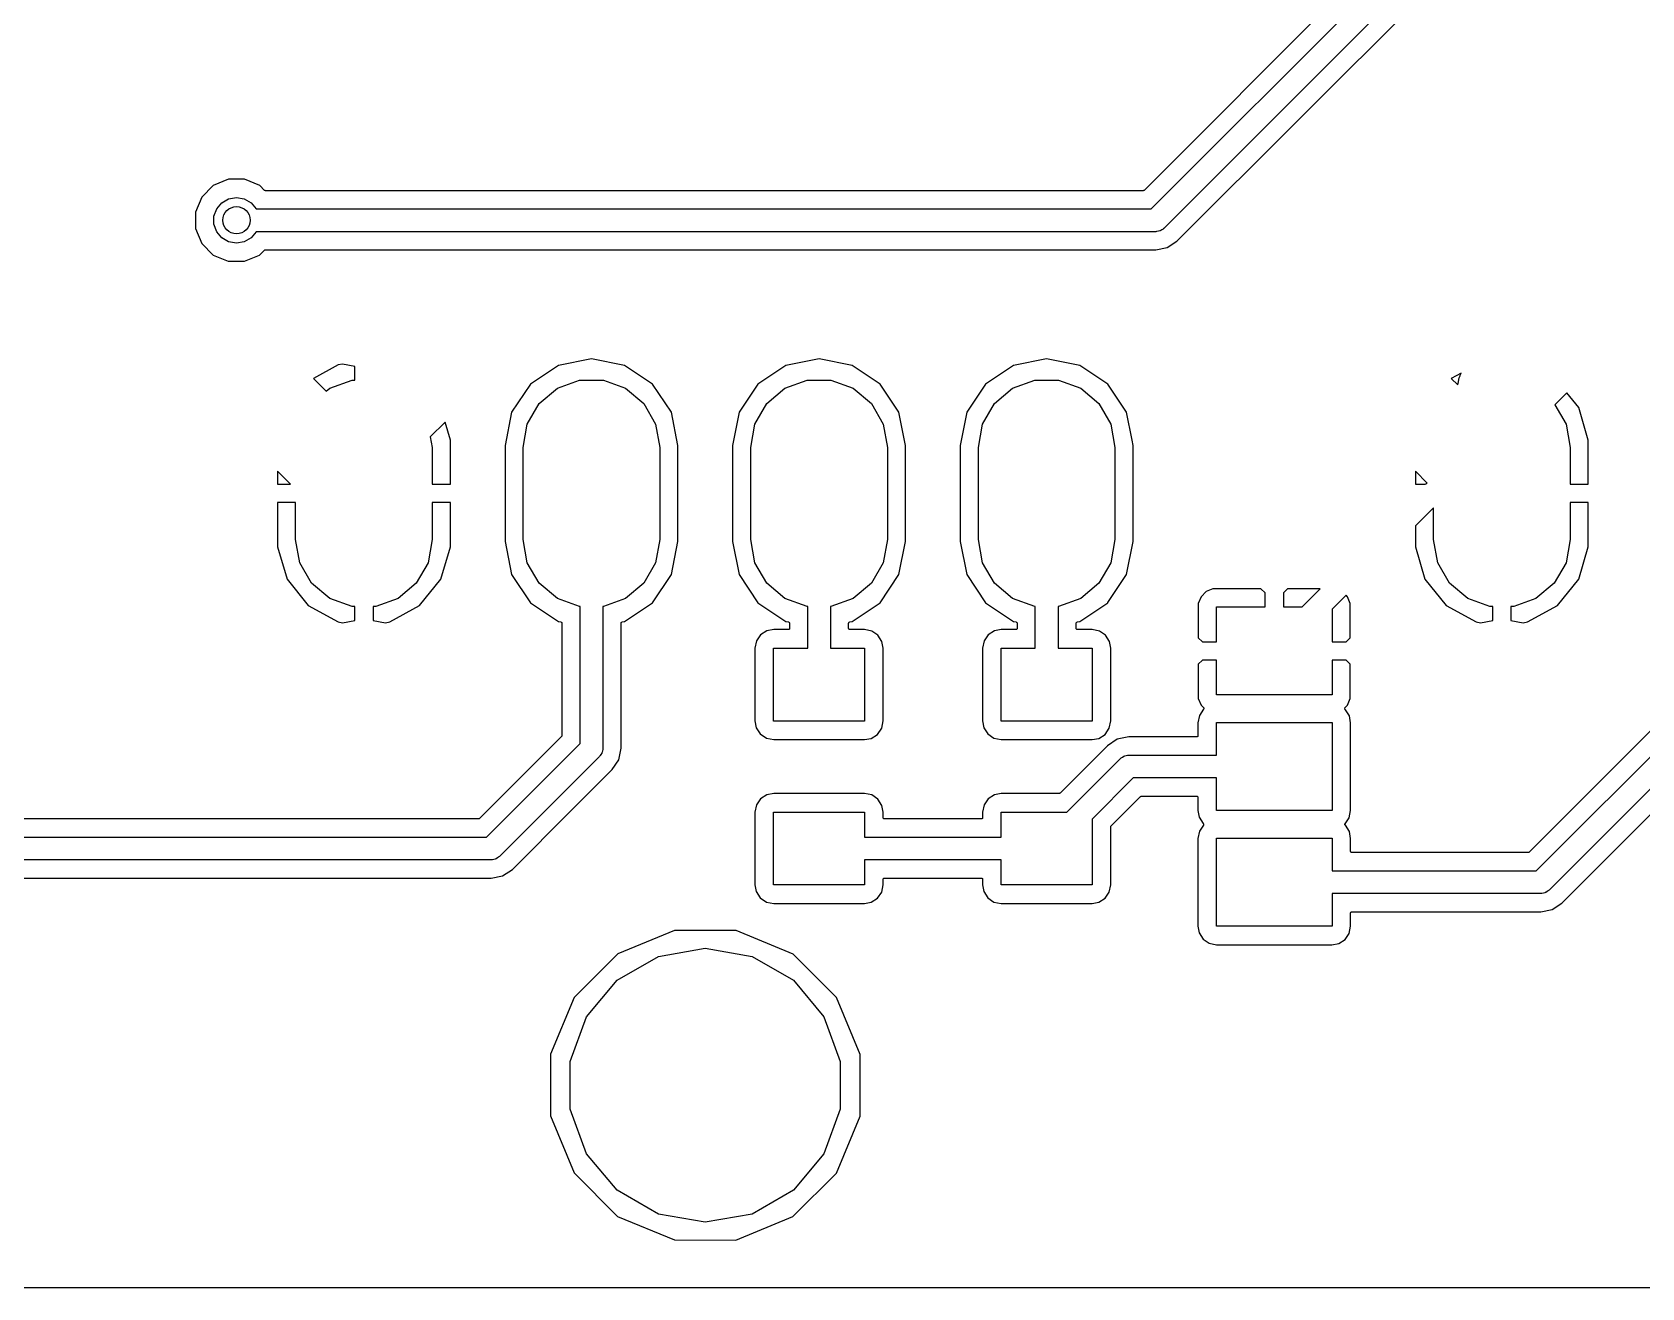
# Model space of a CAD drawing. Extents: x 0.3 to 75.7, y -92.7 to -2.
# Drawn here: x 17.96 to 35.64, y -92.72 to -78.93 of the extents above; entities that cross this region are included whole.
import ezdxf

# ---------------------------------------------------------------- set-up
doc = ezdxf.new("R2010")
doc.units = 0
doc.header["$MEASUREMENT"] = 0
doc.layers.add('BLACK', color=7, linetype='CONTINUOUS')

msp = doc.modelspace()

# ---------------------------------------------------------------- linework, layer by layer
at = {"layer": 'Black'}
for p, q in [((34.9712, -75.8692), (30.1692, -80.6712)), ((30.2482, -80.875), (35.175, -75.9482)), ((35.3884, -76.0884), (30.3884, -81.0884)), ((30.5307, -81.2289), (35.5289, -76.2307)), ((19.9454, -80.6183), (19.8187, -80.7448)), ((20.1109, -80.5499), (19.9454, -80.6183)), ((20.2899, -80.5501), (20.1109, -80.5499)), ((20.4552, -80.6187), (20.2899, -80.5501)), ((20.5076, -80.6712), (20.4552, -80.6187)), ((19.8187, -80.7448), (19.7501, -80.9101)), ((20.0387, -80.8078), (20.1142, -80.7642)), ((20.1142, -80.7642), (20.2, -80.749)), ((20.2, -80.749), (20.2858, -80.7642)), ((20.2858, -80.7642), (20.3613, -80.8078)), ((20.5081, -80.6715), (20.5076, -80.6712)), ((20.5084, -80.672), (20.5081, -80.6715)), ((20.5099, -80.6728), (20.5084, -80.672)), ((20.5113, -80.6738), (20.5099, -80.6728)), ((20.5119, -80.6739), (20.5113, -80.6738)), ((20.5124, -80.6742), (20.5119, -80.6739)), ((20.514, -80.6745), (20.5124, -80.6742)), ((20.5157, -80.6749), (20.514, -80.6745)), ((20.5162, -80.6749), (20.5157, -80.6749)), ((20.5168, -80.675), (20.5162, -80.6749)), ((30.16, -80.675), (20.5168, -80.675)), ((30.1606, -80.6749), (30.16, -80.675)), ((30.1611, -80.675), (30.1606, -80.6749)), ((30.1628, -80.6745), (30.1611, -80.675)), ((30.1644, -80.6742), (30.1628, -80.6745)), ((30.1649, -80.6739), (30.1644, -80.6742)), ((30.1655, -80.6738), (30.1649, -80.6739)), ((30.1669, -80.6728), (30.1655, -80.6738)), ((30.1684, -80.672), (30.1669, -80.6728)), ((30.1687, -80.6715), (30.1684, -80.672)), ((30.1692, -80.6712), (30.1687, -80.6715)), ((19.7501, -80.9101), (19.7499, -81.0891)), ((19.9529, -80.9564), (19.9827, -80.8745)), ((19.9529, -81.0436), (19.9529, -80.9564)), ((19.9827, -80.8745), (20.0387, -80.8078)), ((20.3613, -80.8078), (20.4173, -80.8745)), ((20.4173, -80.8745), (20.4175, -80.875)), ((20.4175, -80.875), (30.2482, -80.875)), ((19.7499, -81.0891), (19.8183, -81.2546)), ((19.9827, -81.1255), (19.9529, -81.0436)), ((20.0387, -81.1922), (19.9827, -81.1255)), ((20.4173, -81.1255), (20.3613, -81.1922)), ((20.4175, -81.125), (20.4173, -81.1255)), ((30.3, -81.125), (20.4175, -81.125)), ((30.3054, -81.124), (30.3, -81.125)), ((30.3109, -81.1245), (30.3054, -81.124)), ((30.3267, -81.1203), (30.3109, -81.1245)), ((30.3428, -81.1175), (30.3267, -81.1203)), ((30.3475, -81.1147), (30.3428, -81.1175)), ((30.3528, -81.1133), (30.3475, -81.1147)), ((30.3662, -81.1039), (30.3528, -81.1133)), ((30.3803, -81.0958), (30.3662, -81.1039)), ((30.3839, -81.0915), (30.3803, -81.0958)), ((30.3884, -81.0884), (30.3839, -81.0915)), ((19.8183, -81.2546), (19.9448, -81.3813)), ((20.1142, -81.2358), (20.0387, -81.1922)), ((20.2, -81.251), (20.1142, -81.2358)), ((20.2858, -81.2358), (20.2, -81.251)), ((20.3613, -81.1922), (20.2858, -81.2358)), ((20.4546, -81.3817), (20.5076, -81.3288)), ((20.5076, -81.3288), (20.508, -81.3285)), ((20.508, -81.3285), (20.5084, -81.328)), ((20.5084, -81.328), (20.5099, -81.3272)), ((20.5099, -81.3272), (20.5113, -81.3262)), ((20.5113, -81.3262), (20.5118, -81.3261)), ((20.5118, -81.3261), (20.5123, -81.3258)), ((20.5123, -81.3258), (20.514, -81.3255)), ((20.514, -81.3255), (20.5156, -81.325)), ((20.5156, -81.325), (20.5162, -81.3251)), ((20.5162, -81.3251), (20.5168, -81.325)), ((20.5168, -81.325), (30.2987, -81.325)), ((30.2987, -81.325), (30.4243, -81.3)), ((30.4243, -81.3), (30.5307, -81.2289)), ((19.9448, -81.3813), (20.1101, -81.4499)), ((20.1101, -81.4499), (20.2891, -81.4501)), ((20.2891, -81.4501), (20.4546, -81.3817)), ((24.1, -82.5216), (23.7365, -82.5939)), ((24.4635, -82.5939), (24.1, -82.5216)), ((26.6, -82.5216), (26.2365, -82.5939)), ((26.9635, -82.5939), (26.6, -82.5216)), ((29.1, -82.5216), (28.7365, -82.5939)), ((29.4635, -82.5939), (29.1, -82.5216)), ((21.3164, -82.5894), (21.0446, -82.7375)), ((21.0446, -82.7375), (21.1857, -82.8786)), ((21.3641, -82.5796), (21.3164, -82.5894)), ((21.5, -82.6052), (21.3641, -82.5796)), ((21.5, -82.7566), (21.5, -82.6052)), ((23.7365, -82.5939), (23.4284, -82.7998)), ((24.7716, -82.7998), (24.4635, -82.5939)), ((26.2365, -82.5939), (25.9284, -82.7998)), ((27.2716, -82.7998), (26.9635, -82.5939)), ((28.7365, -82.5939), (28.4284, -82.7998)), ((29.7716, -82.7998), (29.4635, -82.5939)), ((33.6547, -82.6774), (33.5446, -82.7375)), ((33.5446, -82.7375), (33.6149, -82.8078)), ((33.6188, -82.7933), (33.6302, -82.729)), ((33.6302, -82.729), (33.6412, -82.7099)), ((33.6412, -82.7099), (33.6468, -82.6887)), ((33.6468, -82.6887), (33.6547, -82.6774)), ((21.1857, -82.8786), (21.225, -82.8457)), ((21.225, -82.8457), (21.4698, -82.7566)), ((21.4698, -82.7566), (21.5, -82.7566)), ((23.4284, -82.7998), (23.2225, -83.1079)), ((23.5255, -83.0131), (23.725, -82.8457)), ((23.725, -82.8457), (23.9698, -82.7566)), ((23.9698, -82.7566), (24.2302, -82.7566)), ((24.2302, -82.7566), (24.475, -82.8457)), ((24.475, -82.8457), (24.6745, -83.0131)), ((24.9774, -83.1079), (24.7716, -82.7998)), ((25.9284, -82.7998), (25.7225, -83.1079)), ((26.0255, -83.0131), (26.225, -82.8457)), ((26.225, -82.8457), (26.4698, -82.7566)), ((26.4698, -82.7566), (26.7302, -82.7566)), ((26.7302, -82.7566), (26.975, -82.8457)), ((26.975, -82.8457), (27.1745, -83.0131)), ((27.4774, -83.1079), (27.2716, -82.7998)), ((28.4284, -82.7998), (28.2225, -83.1079)), ((28.5255, -83.0131), (28.725, -82.8457)), ((28.725, -82.8457), (28.9698, -82.7566)), ((28.9698, -82.7566), (29.2302, -82.7566)), ((29.2302, -82.7566), (29.475, -82.8457)), ((29.475, -82.8457), (29.6745, -83.0131)), ((29.9774, -83.1079), (29.7716, -82.7998)), ((33.6149, -82.8078), (33.6188, -82.7933)), ((34.813, -82.8941), (34.6816, -83.0255)), ((34.9447, -83.0573), (34.813, -82.8941)), ((23.3952, -83.2387), (23.5255, -83.0131)), ((24.6745, -83.0131), (24.8048, -83.2387)), ((25.8952, -83.2387), (26.0255, -83.0131)), ((27.1745, -83.0131), (27.3048, -83.2387)), ((28.3952, -83.2387), (28.5255, -83.0131)), ((29.6745, -83.0131), (29.8048, -83.2387)), ((34.6816, -83.0255), (34.8048, -83.2387)), ((35.05, -83.4149), (34.9447, -83.0573)), ((22.4914, -83.2158), (22.3293, -83.3778)), ((22.55, -83.4149), (22.4914, -83.2158)), ((23.2225, -83.1079), (23.15, -83.4726)), ((23.35, -83.4952), (23.3952, -83.2387)), ((24.8048, -83.2387), (24.85, -83.4952)), ((25.05, -83.4726), (24.9774, -83.1079)), ((25.7225, -83.1079), (25.65, -83.4726)), ((25.85, -83.4952), (25.8952, -83.2387)), ((27.3048, -83.2387), (27.35, -83.4952)), ((27.55, -83.4726), (27.4774, -83.1079)), ((28.2225, -83.1079), (28.15, -83.4726)), ((28.35, -83.4952), (28.3952, -83.2387)), ((29.8048, -83.2387), (29.85, -83.4952)), ((30.0386, -83.4155), (29.9774, -83.1079)), ((34.8048, -83.2387), (34.85, -83.4952)), ((22.3293, -83.3778), (22.35, -83.4952)), ((22.55, -83.9), (22.55, -83.4149)), ((30.05, -83.4726), (30.0386, -83.4155)), ((35.05, -83.9), (35.05, -83.4149)), ((22.35, -83.4952), (22.35, -83.9)), ((23.15, -83.4726), (23.15, -84.5274)), ((23.35, -84.5048), (23.35, -83.4952)), ((24.85, -83.4952), (24.85, -84.5048)), ((25.05, -84.5274), (25.05, -83.4726)), ((25.65, -83.4726), (25.65, -84.5274)), ((25.85, -84.5048), (25.85, -83.4952)), ((27.35, -83.4952), (27.35, -84.5048)), ((27.55, -84.5274), (27.55, -83.4726)), ((28.15, -83.4726), (28.15, -84.5274)), ((28.35, -84.5048), (28.35, -83.4952)), ((29.85, -83.4952), (29.85, -84.5048)), ((30.05, -84.087), (30.05, -83.4726)), ((34.85, -83.4952), (34.85, -83.9)), ((20.7929, -83.9), (20.65, -83.7571)), ((20.65, -83.7571), (20.65, -83.9)), ((33.2791, -83.8862), (33.15, -83.7571)), ((33.15, -83.7571), (33.15, -83.9)), ((20.65, -83.9), (20.7929, -83.9)), ((22.35, -83.9), (22.55, -83.9)), ((33.15, -83.9), (33.257, -83.9)), ((33.257, -83.9), (33.2638, -83.8961)), ((33.2638, -83.8961), (33.2772, -83.8867)), ((33.2772, -83.8867), (33.2791, -83.8862)), ((34.85, -83.9), (35.05, -83.9)), ((20.65, -84.1), (20.65, -84.5851)), ((20.85, -84.1), (20.65, -84.1)), ((20.85, -84.5048), (20.85, -84.1)), ((22.35, -84.1), (22.35, -84.5048)), ((22.55, -84.1), (22.35, -84.1)), ((22.55, -84.5851), (22.55, -84.1)), ((30.05, -84.5274), (30.05, -84.087)), ((33.35, -84.1568), (33.15, -84.3568)), ((33.35, -84.5048), (33.35, -84.1568)), ((34.85, -84.1), (34.85, -84.5048)), ((35.05, -84.1), (34.85, -84.1)), ((35.05, -84.5851), (35.05, -84.1)), ((20.8952, -84.7613), (20.85, -84.5048)), ((22.35, -84.5048), (22.3048, -84.7613)), ((23.3952, -84.7613), (23.35, -84.5048)), ((24.85, -84.5048), (24.8048, -84.7613)), ((25.8952, -84.7613), (25.85, -84.5048)), ((27.35, -84.5048), (27.3048, -84.7613)), ((28.3952, -84.7613), (28.35, -84.5048)), ((29.85, -84.5048), (29.8048, -84.7613)), ((33.15, -84.3568), (33.15, -84.5851)), ((33.3952, -84.7613), (33.35, -84.5048)), ((34.85, -84.5048), (34.8048, -84.7613)), ((20.65, -84.5851), (20.7553, -84.9427)), ((22.4447, -84.9427), (22.55, -84.5851)), ((23.15, -84.5274), (23.2225, -84.8921)), ((24.9774, -84.8921), (25.05, -84.5274)), ((25.65, -84.5274), (25.7225, -84.8921)), ((27.4774, -84.8921), (27.55, -84.5274)), ((28.15, -84.5274), (28.2225, -84.8921)), ((29.9774, -84.8921), (30.05, -84.5274)), ((33.15, -84.5851), (33.2553, -84.9427)), ((34.9447, -84.9427), (35.05, -84.5851)), ((21.0255, -84.9869), (20.8952, -84.7613)), ((22.3048, -84.7613), (22.1745, -84.9869)), ((23.5255, -84.9869), (23.3952, -84.7613)), ((24.8048, -84.7613), (24.6745, -84.9869)), ((26.0255, -84.9869), (25.8952, -84.7613)), ((27.3048, -84.7613), (27.1745, -84.9869)), ((28.5255, -84.9869), (28.3952, -84.7613)), ((29.8048, -84.7613), (29.6745, -84.9869)), ((33.5255, -84.9869), (33.3952, -84.7613)), ((34.8048, -84.7613), (34.6745, -84.9869)), ((20.7553, -84.9427), (20.9891, -85.2323)), ((21.225, -85.1543), (21.0255, -84.9869)), ((22.1745, -84.9869), (21.975, -85.1543)), ((22.2109, -85.2323), (22.4447, -84.9427)), ((23.2225, -84.8921), (23.4284, -85.2002)), ((23.725, -85.1543), (23.5255, -84.9869)), ((24.6745, -84.9869), (24.475, -85.1543)), ((24.7716, -85.2002), (24.9774, -84.8921)), ((25.7225, -84.8921), (25.9284, -85.2002)), ((26.225, -85.1543), (26.0255, -84.9869)), ((27.1745, -84.9869), (26.975, -85.1543)), ((27.2716, -85.2002), (27.4774, -84.8921)), ((28.2225, -84.8921), (28.4284, -85.2002)), ((28.725, -85.1543), (28.5255, -84.9869)), ((29.6745, -84.9869), (29.475, -85.1543)), ((29.7732, -85.1978), (29.9774, -84.8921)), ((33.2553, -84.9427), (33.4891, -85.2323)), ((33.725, -85.1543), (33.5255, -84.9869)), ((34.6745, -84.9869), (34.475, -85.1543)), ((34.7109, -85.2323), (34.9447, -84.9427)), ((21.4698, -85.2434), (21.225, -85.1543)), ((21.975, -85.1543), (21.7302, -85.2434)), ((23.4284, -85.2002), (23.7365, -85.4061)), ((23.9698, -85.2434), (23.725, -85.1543)), ((24.475, -85.1543), (24.2302, -85.2434)), ((24.4635, -85.4061), (24.7716, -85.2002)), ((25.9284, -85.2002), (26.2365, -85.4061)), ((26.4698, -85.2434), (26.225, -85.1543)), ((26.975, -85.1543), (26.7302, -85.2434)), ((26.9635, -85.4061), (27.2716, -85.2002)), ((28.4284, -85.2002), (28.7365, -85.4061)), ((28.9698, -85.2434), (28.725, -85.1543)), ((29.475, -85.1543), (29.2302, -85.2434)), ((29.4635, -85.4061), (29.7716, -85.2002)), ((29.7716, -85.2002), (29.7732, -85.1978)), ((29.7732, -85.1978), (29.7732, -85.1978)), ((30.7954, -85.1341), (30.765, -85.2076)), ((30.765, -85.2076), (30.765, -85.5844)), ((30.8517, -85.0778), (30.7954, -85.1341)), ((30.9252, -85.0474), (30.8517, -85.0778)), ((31.4544, -85.0474), (30.9252, -85.0474)), ((31.5, -85.093), (31.4544, -85.0474)), ((31.5, -85.2474), (31.5, -85.093)), ((31.7456, -85.0474), (31.7, -85.093)), ((31.7, -85.093), (31.7, -85.2474)), ((32.1058, -85.0474), (31.7456, -85.0474)), ((31.9058, -85.2474), (32.1058, -85.0474)), ((32.3886, -85.1182), (32.235, -85.2718)), ((32.4046, -85.1341), (32.3886, -85.1182)), ((32.435, -85.2076), (32.4046, -85.1341)), ((32.435, -85.5844), (32.435, -85.2076)), ((33.9698, -85.2434), (33.725, -85.1543)), ((34.475, -85.1543), (34.2302, -85.2434)), ((20.9891, -85.2323), (21.3164, -85.4106)), ((21.3641, -85.4204), (21.5, -85.3948)), ((21.5, -85.2434), (21.4698, -85.2434)), ((21.5, -85.3948), (21.5, -85.2434)), ((21.7302, -85.2434), (21.7, -85.2434)), ((21.7, -85.2434), (21.7, -85.3948)), ((21.7, -85.3948), (21.8359, -85.4204)), ((21.8836, -85.4106), (22.2109, -85.2323)), ((23.975, -85.2434), (23.9698, -85.2434)), ((23.975, -86.7482), (23.975, -85.2434)), ((24.2302, -85.2434), (24.225, -85.2434)), ((24.225, -85.2434), (24.225, -86.8)), ((26.475, -85.2434), (26.4698, -85.2434)), ((26.475, -85.7), (26.475, -85.2434)), ((26.7302, -85.2434), (26.725, -85.2434)), ((26.725, -85.2434), (26.725, -85.7)), ((28.975, -85.2434), (28.9698, -85.2434)), ((28.975, -85.7), (28.975, -85.2434)), ((29.2302, -85.2434), (29.225, -85.2434)), ((29.225, -85.2434), (29.225, -85.7)), ((30.965, -85.63), (30.965, -85.2474)), ((30.965, -85.2474), (31.5, -85.2474)), ((31.7, -85.2474), (31.9058, -85.2474)), ((32.235, -85.2718), (32.235, -85.63)), ((33.4891, -85.2323), (33.8164, -85.4106)), ((33.8641, -85.4204), (34, -85.3948)), ((34, -85.2434), (33.9698, -85.2434)), ((34, -85.3948), (34, -85.2434)), ((34.2302, -85.2434), (34.2, -85.2434)), ((34.2, -85.2434), (34.2, -85.3948)), ((34.2, -85.3948), (34.3359, -85.4204)), ((34.3836, -85.4106), (34.7109, -85.2323)), ((21.3164, -85.4106), (21.3641, -85.4204)), ((21.8359, -85.4204), (21.8836, -85.4106)), ((23.7365, -85.4061), (23.7645, -85.4117)), ((23.7645, -85.4117), (23.7665, -85.4124)), ((23.7665, -85.4124), (23.7685, -85.4132)), ((23.7685, -85.4132), (23.7686, -85.4133)), ((23.7686, -85.4133), (23.7687, -85.4133)), ((23.7687, -85.4133), (23.7703, -85.4147)), ((23.7703, -85.4147), (23.772, -85.4161)), ((23.772, -85.4161), (23.772, -85.4162)), ((23.772, -85.4162), (23.7721, -85.4163)), ((23.7721, -85.4163), (23.7732, -85.4181)), ((23.7732, -85.4181), (23.7742, -85.42)), ((23.7742, -85.42), (23.7742, -85.4201)), ((23.7742, -85.4201), (23.7743, -85.4203)), ((23.7743, -85.4203), (23.7746, -85.4223)), ((23.7746, -85.4223), (23.775, -85.4244)), ((23.775, -85.4244), (23.775, -86.66)), ((24.425, -85.4244), (24.4254, -85.4223)), ((24.425, -86.7987), (24.425, -85.4244)), ((24.4254, -85.4223), (24.4257, -85.4203)), ((24.4257, -85.4203), (24.4258, -85.4201)), ((24.4258, -85.42), (24.4268, -85.4181)), ((24.4258, -85.4201), (24.4258, -85.42)), ((24.4268, -85.4181), (24.4279, -85.4163)), ((24.4279, -85.4163), (24.428, -85.4162)), ((24.428, -85.4161), (24.4297, -85.4147)), ((24.428, -85.4162), (24.428, -85.4161)), ((24.4297, -85.4147), (24.4313, -85.4133)), ((24.4313, -85.4133), (24.4314, -85.4133)), ((24.4314, -85.4133), (24.4315, -85.4132)), ((24.4315, -85.4132), (24.4335, -85.4124)), ((24.4335, -85.4124), (24.4355, -85.4117)), ((24.4355, -85.4117), (24.4635, -85.4061)), ((25.9578, -85.5538), (25.9122, -85.6207)), ((26.026, -85.51), (25.9578, -85.5538)), ((26.1012, -85.4958), (26.026, -85.51)), ((26.262, -85.4958), (26.1012, -85.4958)), ((26.2365, -85.4061), (26.2645, -85.4117)), ((26.2631, -85.4956), (26.262, -85.4958)), ((26.2643, -85.4956), (26.2631, -85.4956)), ((26.2653, -85.4952), (26.2643, -85.4956)), ((26.2645, -85.4117), (26.2665, -85.4124)), ((26.2664, -85.495), (26.2653, -85.4952)), ((26.2674, -85.4945), (26.2664, -85.495)), ((26.2665, -85.4124), (26.2685, -85.4132)), ((26.2685, -85.4941), (26.2674, -85.4945)), ((26.2685, -85.4132), (26.2686, -85.4133)), ((26.2694, -85.4934), (26.2685, -85.4941)), ((26.2686, -85.4133), (26.2687, -85.4133)), ((26.2687, -85.4133), (26.2703, -85.4147)), ((26.2704, -85.4928), (26.2694, -85.4934)), ((26.2703, -85.4147), (26.272, -85.4161)), ((26.2711, -85.4919), (26.2704, -85.4928)), ((26.272, -85.4912), (26.2711, -85.4919)), ((26.272, -85.4161), (26.272, -85.4162)), ((26.272, -85.4162), (26.2721, -85.4163)), ((26.2725, -85.4902), (26.272, -85.4912)), ((26.2721, -85.4163), (26.2732, -85.4181)), ((26.2733, -85.4893), (26.2725, -85.4902)), ((26.2732, -85.4181), (26.2742, -85.42)), ((26.2736, -85.4883), (26.2733, -85.4893)), ((26.2742, -85.4873), (26.2736, -85.4883)), ((26.2742, -85.42), (26.2742, -85.4201)), ((26.2742, -85.4201), (26.2743, -85.4203)), ((26.2744, -85.4862), (26.2742, -85.4873)), ((26.2743, -85.4203), (26.2746, -85.4223)), ((26.2748, -85.4851), (26.2744, -85.4862)), ((26.2746, -85.4223), (26.275, -85.4244)), ((26.275, -85.4828), (26.2748, -85.4839)), ((26.2748, -85.4839), (26.2748, -85.4851)), ((26.275, -85.4244), (26.275, -85.4828)), ((26.925, -85.4244), (26.9254, -85.4223)), ((26.925, -85.4828), (26.925, -85.4244)), ((26.9252, -85.4839), (26.925, -85.4828)), ((26.9252, -85.4851), (26.9252, -85.4839)), ((26.9256, -85.4862), (26.9252, -85.4851)), ((26.9254, -85.4223), (26.9257, -85.4203)), ((26.9258, -85.4873), (26.9256, -85.4862)), ((26.9257, -85.4203), (26.9258, -85.4201)), ((26.9258, -85.42), (26.9268, -85.4181)), ((26.9258, -85.4201), (26.9258, -85.42)), ((26.9264, -85.4883), (26.9258, -85.4873)), ((26.9267, -85.4893), (26.9264, -85.4883)), ((26.9275, -85.4902), (26.9267, -85.4893)), ((26.9268, -85.4181), (26.9279, -85.4163)), ((26.928, -85.4912), (26.9275, -85.4902)), ((26.9279, -85.4163), (26.928, -85.4162)), ((26.928, -85.4161), (26.9297, -85.4147)), ((26.928, -85.4162), (26.928, -85.4161)), ((26.9289, -85.4919), (26.928, -85.4912)), ((26.9296, -85.4928), (26.9289, -85.4919)), ((26.9306, -85.4934), (26.9296, -85.4928)), ((26.9297, -85.4147), (26.9313, -85.4133)), ((26.9315, -85.4941), (26.9306, -85.4934)), ((26.9313, -85.4133), (26.9314, -85.4133)), ((26.9314, -85.4133), (26.9315, -85.4132)), ((26.9315, -85.4132), (26.9335, -85.4124)), ((26.9326, -85.4945), (26.9315, -85.4941)), ((26.9336, -85.495), (26.9326, -85.4945)), ((26.9335, -85.4124), (26.9355, -85.4117)), ((26.9347, -85.4952), (26.9336, -85.495)), ((26.9357, -85.4956), (26.9347, -85.4952)), ((26.9355, -85.4117), (26.9635, -85.4061)), ((26.9369, -85.4956), (26.9357, -85.4956)), ((26.938, -85.4958), (26.9369, -85.4956)), ((27.0987, -85.4958), (26.938, -85.4958)), ((27.1793, -85.5122), (27.0987, -85.4958)), ((27.2462, -85.5578), (27.1793, -85.5122)), ((27.29, -85.626), (27.2462, -85.5578)), ((28.4578, -85.5538), (28.4122, -85.6207)), ((28.526, -85.51), (28.4578, -85.5538)), ((28.6012, -85.4958), (28.526, -85.51)), ((28.762, -85.4958), (28.6012, -85.4958)), ((28.7365, -85.4061), (28.7645, -85.4117)), ((28.7631, -85.4956), (28.762, -85.4958)), ((28.7643, -85.4956), (28.7631, -85.4956)), ((28.7653, -85.4952), (28.7643, -85.4956)), ((28.7645, -85.4117), (28.7665, -85.4124)), ((28.7664, -85.495), (28.7653, -85.4952)), ((28.7674, -85.4945), (28.7664, -85.495)), ((28.7665, -85.4124), (28.7685, -85.4132)), ((28.7685, -85.4941), (28.7674, -85.4945)), ((28.7685, -85.4132), (28.7686, -85.4133)), ((28.7694, -85.4934), (28.7685, -85.4941)), ((28.7686, -85.4133), (28.7687, -85.4133)), ((28.7687, -85.4133), (28.7703, -85.4147)), ((28.7704, -85.4928), (28.7694, -85.4934)), ((28.7703, -85.4147), (28.772, -85.4161)), ((28.7711, -85.4919), (28.7704, -85.4928)), ((28.772, -85.4912), (28.7711, -85.4919)), ((28.772, -85.4161), (28.772, -85.4162)), ((28.772, -85.4162), (28.7721, -85.4163)), ((28.7725, -85.4902), (28.772, -85.4912)), ((28.7721, -85.4163), (28.7732, -85.4181)), ((28.7733, -85.4893), (28.7725, -85.4902)), ((28.7732, -85.4181), (28.7742, -85.42)), ((28.7736, -85.4883), (28.7733, -85.4893)), ((28.7742, -85.4873), (28.7736, -85.4883)), ((28.7742, -85.42), (28.7742, -85.4201)), ((28.7742, -85.4201), (28.7743, -85.4203)), ((28.7744, -85.4862), (28.7742, -85.4873)), ((28.7743, -85.4203), (28.7746, -85.4223)), ((28.7748, -85.4851), (28.7744, -85.4862)), ((28.7746, -85.4223), (28.775, -85.4244)), ((28.775, -85.4828), (28.7748, -85.4839)), ((28.7748, -85.4839), (28.7748, -85.4851)), ((28.775, -85.4244), (28.775, -85.4828)), ((29.425, -85.4244), (29.4254, -85.4223)), ((29.425, -85.4828), (29.425, -85.4244)), ((29.4252, -85.4839), (29.425, -85.4828)), ((29.4252, -85.4851), (29.4252, -85.4839)), ((29.4256, -85.4862), (29.4252, -85.4851)), ((29.4254, -85.4223), (29.4257, -85.4203)), ((29.4258, -85.4873), (29.4256, -85.4862)), ((29.4257, -85.4203), (29.4258, -85.4201)), ((29.4258, -85.42), (29.4268, -85.4181)), ((29.4258, -85.4201), (29.4258, -85.42)), ((29.4264, -85.4883), (29.4258, -85.4873)), ((29.4267, -85.4893), (29.4264, -85.4883)), ((29.4275, -85.4902), (29.4267, -85.4893)), ((29.4268, -85.4181), (29.4279, -85.4163)), ((29.428, -85.4912), (29.4275, -85.4902)), ((29.4279, -85.4163), (29.428, -85.4162)), ((29.428, -85.4161), (29.4297, -85.4147)), ((29.428, -85.4162), (29.428, -85.4161)), ((29.4289, -85.4919), (29.428, -85.4912)), ((29.4296, -85.4928), (29.4289, -85.4919)), ((29.4306, -85.4934), (29.4296, -85.4928)), ((29.4297, -85.4147), (29.4313, -85.4133)), ((29.4315, -85.4941), (29.4306, -85.4934)), ((29.4313, -85.4133), (29.4314, -85.4133)), ((29.4314, -85.4133), (29.4315, -85.4132)), ((29.4315, -85.4132), (29.4335, -85.4124)), ((29.4326, -85.4945), (29.4315, -85.4941)), ((29.4336, -85.495), (29.4326, -85.4945)), ((29.4335, -85.4124), (29.4355, -85.4117)), ((29.4347, -85.4952), (29.4336, -85.495)), ((29.4357, -85.4956), (29.4347, -85.4952)), ((29.4355, -85.4117), (29.4635, -85.4061)), ((29.4369, -85.4956), (29.4357, -85.4956)), ((29.438, -85.4958), (29.4369, -85.4956)), ((29.5987, -85.4958), (29.438, -85.4958)), ((29.6793, -85.5122), (29.5987, -85.4958)), ((29.7462, -85.5578), (29.6793, -85.5122)), ((29.79, -85.626), (29.7462, -85.5578)), ((33.8164, -85.4106), (33.8641, -85.4204)), ((34.3359, -85.4204), (34.3836, -85.4106)), ((25.9122, -85.6207), (25.8958, -85.7013)), ((25.8958, -85.7013), (25.8958, -86.4988)), ((26.1, -86.5), (26.1, -85.7)), ((26.1, -85.7), (26.475, -85.7)), ((26.725, -85.7), (27.1, -85.7)), ((27.1, -85.7), (27.1, -86.5)), ((27.3042, -85.7012), (27.29, -85.626)), ((27.3042, -86.4987), (27.3042, -85.7012)), ((28.4122, -85.6207), (28.3958, -85.7013)), ((28.3958, -85.7013), (28.3958, -86.4988)), ((28.6, -86.5), (28.6, -85.7)), ((28.6, -85.7), (28.975, -85.7)), ((29.225, -85.7), (29.6, -85.7)), ((29.6, -85.7), (29.6, -86.5)), ((29.8042, -85.7012), (29.79, -85.626)), ((29.8042, -86.4987), (29.8042, -85.7012)), ((30.765, -85.5844), (30.8106, -85.63)), ((30.8106, -85.63), (30.965, -85.63)), ((32.235, -85.63), (32.3894, -85.63)), ((32.3894, -85.63), (32.435, -85.5844)), ((30.8106, -85.83), (30.765, -85.8756)), ((30.765, -85.8756), (30.765, -86.2524)), ((30.965, -85.83), (30.8106, -85.83)), ((30.965, -86.2126), (30.965, -85.83)), ((32.3894, -85.83), (32.235, -85.83)), ((32.235, -85.83), (32.235, -86.2126)), ((32.435, -85.8756), (32.3894, -85.83)), ((32.435, -86.2524), (32.435, -85.8756)), ((36.2712, -86.0692), (34.3992, -87.9412)), ((30.765, -86.2524), (30.7954, -86.3259)), ((32.235, -86.2126), (30.965, -86.2126)), ((32.4046, -86.3259), (32.435, -86.2524)), ((34.4782, -88.145), (36.475, -86.1482)), ((30.7772, -86.4381), (30.7608, -86.5187)), ((30.824, -86.3695), (30.7772, -86.4381)), ((30.7954, -86.3259), (30.8225, -86.3529)), ((30.8225, -86.3529), (30.8238, -86.3547)), ((30.8238, -86.3547), (30.825, -86.3565)), ((30.8249, -86.3675), (30.824, -86.3695)), ((30.8259, -86.3655), (30.8249, -86.3675)), ((30.825, -86.3565), (30.825, -86.3566)), ((30.825, -86.3566), (30.8251, -86.3566)), ((30.8251, -86.3566), (30.8257, -86.3588)), ((30.8257, -86.3588), (30.8262, -86.3608)), ((30.8261, -86.3632), (30.8259, -86.3653)), ((30.8259, -86.3653), (30.8259, -86.3654)), ((30.8259, -86.3654), (30.8259, -86.3655)), ((30.8263, -86.361), (30.8261, -86.3632)), ((30.8262, -86.3608), (30.8262, -86.3609)), ((30.8262, -86.3609), (30.8263, -86.361)), ((32.3731, -86.3617), (32.3736, -86.3595)), ((32.3731, -86.3618), (32.3731, -86.3617)), ((32.3731, -86.3617), (32.3731, -86.3617)), ((32.3733, -86.3639), (32.3731, -86.3618)), ((32.3735, -86.3662), (32.3733, -86.3639)), ((32.3735, -86.3663), (32.3735, -86.3662)), ((32.3735, -86.3662), (32.3735, -86.3662)), ((32.3745, -86.3683), (32.3735, -86.3663)), ((32.3736, -86.3595), (32.3742, -86.3574)), ((32.3742, -86.3573), (32.3755, -86.3556)), ((32.3742, -86.3574), (32.3742, -86.3573)), ((32.3742, -86.3574), (32.3742, -86.3574)), ((32.3754, -86.3703), (32.3745, -86.3683)), ((32.3755, -86.3704), (32.3754, -86.3703)), ((32.3754, -86.3703), (32.3754, -86.3703)), ((32.3755, -86.3556), (32.3767, -86.3537)), ((32.377, -86.3719), (32.3755, -86.3704)), ((32.3767, -86.3537), (32.3768, -86.3537)), ((32.3768, -86.3536), (32.4046, -86.3259)), ((32.3768, -86.3537), (32.3768, -86.3536)), ((32.3786, -86.3734), (32.377, -86.3719)), ((32.3786, -86.3735), (32.3786, -86.3734)), ((32.3787, -86.3735), (32.3786, -86.3735)), ((32.3812, -86.3752), (32.3787, -86.3735)), ((32.425, -86.4434), (32.3812, -86.3752)), ((32.4392, -86.5186), (32.425, -86.4434)), ((36.6884, -86.2884), (34.6184, -88.3584)), ((25.8958, -86.4988), (25.91, -86.574)), ((25.91, -86.574), (25.9538, -86.6422)), ((27.1, -86.5), (26.1, -86.5)), ((27.2422, -86.6462), (27.2878, -86.5793)), ((27.2878, -86.5793), (27.3042, -86.4987)), ((28.3958, -86.4988), (28.41, -86.574)), ((28.41, -86.574), (28.4538, -86.6422)), ((29.6, -86.5), (28.6, -86.5)), ((29.7422, -86.6462), (29.7878, -86.5793)), ((29.7878, -86.5793), (29.8042, -86.4987)), ((30.7608, -86.5187), (30.7608, -86.662)), ((30.965, -86.875), (30.965, -86.5174)), ((30.965, -86.5174), (32.235, -86.5174)), ((32.235, -86.5174), (32.235, -87.4826)), ((32.4392, -87.4813), (32.4392, -86.5186)), ((23.7712, -86.6692), (22.8692, -87.5712)), ((22.9482, -87.775), (23.975, -86.7482)), ((23.7715, -86.6687), (23.7712, -86.6692)), ((23.772, -86.6684), (23.7715, -86.6687)), ((23.7728, -86.6669), (23.772, -86.6684)), ((23.7738, -86.6655), (23.7728, -86.6669)), ((23.7739, -86.6649), (23.7738, -86.6655)), ((23.7742, -86.6644), (23.7739, -86.6649)), ((23.7745, -86.6628), (23.7742, -86.6644)), ((23.775, -86.6611), (23.7745, -86.6628)), ((23.775, -86.66), (23.7749, -86.6606)), ((23.7749, -86.6606), (23.775, -86.6611)), ((24.2245, -86.8109), (24.2203, -86.8267)), ((24.225, -86.8), (24.224, -86.8054)), ((24.224, -86.8054), (24.2245, -86.8109)), ((24.4, -86.9243), (24.425, -86.7987)), ((25.9538, -86.6422), (26.0207, -86.6878)), ((26.0207, -86.6878), (26.1013, -86.7042)), ((26.1013, -86.7042), (27.0988, -86.7042)), ((27.0988, -86.7042), (27.174, -86.69)), ((27.174, -86.69), (27.2422, -86.6462)), ((28.4538, -86.6422), (28.5207, -86.6878)), ((28.5207, -86.6878), (28.6013, -86.7042)), ((28.6013, -86.7042), (29.5988, -86.7042)), ((29.7693, -86.7711), (29.2484, -87.292)), ((29.5988, -86.7042), (29.674, -86.69)), ((29.674, -86.69), (29.7422, -86.6462)), ((29.8757, -86.7), (29.7693, -86.7711)), ((30.0013, -86.675), (29.8757, -86.7)), ((30.7478, -86.675), (30.0013, -86.675)), ((30.7489, -86.6748), (30.7478, -86.675)), ((30.7501, -86.6748), (30.7489, -86.6748)), ((30.7512, -86.6744), (30.7501, -86.6748)), ((30.7523, -86.6742), (30.7512, -86.6744)), ((30.7533, -86.6736), (30.7523, -86.6742)), ((30.7543, -86.6733), (30.7533, -86.6736)), ((30.7552, -86.6725), (30.7543, -86.6733)), ((30.7562, -86.672), (30.7552, -86.6725)), ((30.7569, -86.6711), (30.7562, -86.672)), ((30.7578, -86.6704), (30.7569, -86.6711)), ((30.7584, -86.6694), (30.7578, -86.6704)), ((30.7591, -86.6685), (30.7584, -86.6694)), ((30.7595, -86.6674), (30.7591, -86.6685)), ((30.76, -86.6664), (30.7595, -86.6674)), ((30.7602, -86.6653), (30.76, -86.6664)), ((30.7606, -86.6643), (30.7602, -86.6653)), ((30.7608, -86.662), (30.7606, -86.6631)), ((30.7606, -86.6631), (30.7606, -86.6643)), ((24.1884, -86.8884), (23.0884, -87.9884)), ((24.1915, -86.8839), (24.1884, -86.8884)), ((24.1958, -86.8803), (24.1915, -86.8839)), ((24.2039, -86.8662), (24.1958, -86.8803)), ((24.2133, -86.8528), (24.2039, -86.8662)), ((24.2147, -86.8475), (24.2133, -86.8528)), ((24.2175, -86.8428), (24.2147, -86.8475)), ((24.2203, -86.8267), (24.2175, -86.8428)), ((24.3289, -87.0307), (24.4, -86.9243)), ((29.3232, -87.5), (29.9116, -86.9116)), ((29.9116, -86.9116), (29.9161, -86.9085)), ((29.9161, -86.9085), (29.9197, -86.9042)), ((29.9197, -86.9042), (29.9338, -86.8961)), ((29.9338, -86.8961), (29.9472, -86.8867)), ((29.9472, -86.8867), (29.9525, -86.8853)), ((29.9525, -86.8853), (29.9572, -86.8825)), ((29.9572, -86.8825), (29.9733, -86.8797)), ((29.9733, -86.8797), (29.9891, -86.8755)), ((29.9891, -86.8755), (29.9946, -86.876)), ((29.9946, -86.876), (30, -86.875)), ((30, -86.875), (30.965, -86.875)), ((23.8688, -87.4908), (24.3289, -87.0307)), ((30.0518, -87.125), (29.6, -87.5768)), ((30.965, -87.125), (30.0518, -87.125)), ((30.965, -87.4826), (30.965, -87.125)), ((26.026, -87.31), (25.9578, -87.3538)), ((26.1012, -87.2958), (26.026, -87.31)), ((27.0987, -87.2958), (26.1012, -87.2958)), ((27.1793, -87.3122), (27.0987, -87.2958)), ((27.2462, -87.3578), (27.1793, -87.3122)), ((28.526, -87.31), (28.4578, -87.3538)), ((28.6012, -87.2958), (28.526, -87.31)), ((29.2392, -87.2958), (28.6012, -87.2958)), ((29.2397, -87.2957), (29.2392, -87.2958)), ((29.2403, -87.2958), (29.2397, -87.2957)), ((29.2419, -87.2953), (29.2403, -87.2958)), ((29.2436, -87.295), (29.2419, -87.2953)), ((29.2441, -87.2948), (29.2436, -87.295)), ((29.2447, -87.2946), (29.2441, -87.2948)), ((29.2461, -87.2936), (29.2447, -87.2946)), ((29.2475, -87.2928), (29.2461, -87.2936)), ((29.2479, -87.2923), (29.2475, -87.2928)), ((29.2484, -87.292), (29.2479, -87.2923)), ((29.808, -87.6516), (30.1308, -87.3288)), ((30.1308, -87.3288), (30.1313, -87.3285)), ((30.1313, -87.3285), (30.1316, -87.328)), ((30.1316, -87.328), (30.1331, -87.3272)), ((30.1331, -87.3272), (30.1345, -87.3262)), ((30.1345, -87.3262), (30.1351, -87.3261)), ((30.1351, -87.3261), (30.1356, -87.3258)), ((30.1356, -87.3258), (30.1372, -87.3255)), ((30.1372, -87.3255), (30.1389, -87.325)), ((30.1389, -87.325), (30.1394, -87.3251)), ((30.1394, -87.3251), (30.14, -87.325)), ((30.14, -87.325), (30.7478, -87.325)), ((30.7478, -87.325), (30.7489, -87.3252)), ((30.7489, -87.3252), (30.7501, -87.3252)), ((30.7501, -87.3252), (30.7512, -87.3256)), ((30.7512, -87.3256), (30.7523, -87.3258)), ((30.7523, -87.3258), (30.7533, -87.3264)), ((30.7533, -87.3264), (30.7543, -87.3267)), ((30.7543, -87.3267), (30.7552, -87.3275)), ((30.7552, -87.3275), (30.7562, -87.328)), ((30.7562, -87.328), (30.7569, -87.3289)), ((30.7569, -87.3289), (30.7578, -87.3296)), ((30.7578, -87.3296), (30.7584, -87.3306)), ((30.7584, -87.3306), (30.7591, -87.3315)), ((30.7591, -87.3315), (30.7595, -87.3326)), ((30.7595, -87.3326), (30.76, -87.3336)), ((30.76, -87.3336), (30.7602, -87.3347)), ((30.7602, -87.3347), (30.7606, -87.3357)), ((30.7606, -87.3357), (30.7606, -87.3369)), ((30.7606, -87.3369), (30.7608, -87.338)), ((30.7608, -87.338), (30.7608, -87.4814)), ((23.2307, -88.1289), (23.8688, -87.4908)), ((23.8688, -87.4908), (23.8688, -87.4908)), ((25.9122, -87.4207), (25.8958, -87.5013)), ((25.8958, -87.5013), (25.8958, -88.2988)), ((25.9578, -87.3538), (25.9122, -87.4207)), ((26.1, -88.3), (26.1, -87.5)), ((26.1, -87.5), (27.1, -87.5)), ((27.1, -87.5), (27.1, -87.775)), ((27.29, -87.426), (27.2462, -87.3578)), ((27.3042, -87.5012), (27.29, -87.426)), ((27.3042, -87.562), (27.3042, -87.5012)), ((28.4122, -87.4207), (28.3958, -87.5013)), ((28.3958, -87.5013), (28.3958, -87.562)), ((28.4578, -87.3538), (28.4122, -87.4207)), ((28.6, -87.775), (28.6, -87.5)), ((28.6, -87.5), (29.3232, -87.5)), ((30.7608, -87.4814), (30.775, -87.5566)), ((32.235, -87.4826), (30.965, -87.4826)), ((32.4228, -87.5619), (32.4392, -87.4813)), ((34.7607, -88.4989), (35.7688, -87.4908)), ((22.86, -87.575), (17.3172, -87.575)), ((22.8606, -87.5749), (22.86, -87.575)), ((22.8611, -87.575), (22.8606, -87.5749)), ((22.8628, -87.5745), (22.8611, -87.575)), ((22.8644, -87.5742), (22.8628, -87.5745)), ((22.8649, -87.5739), (22.8644, -87.5742)), ((22.8655, -87.5738), (22.8649, -87.5739)), ((22.8669, -87.5728), (22.8655, -87.5738)), ((22.8684, -87.572), (22.8669, -87.5728)), ((22.8687, -87.5715), (22.8684, -87.572)), ((22.8692, -87.5712), (22.8687, -87.5715)), ((27.3044, -87.5631), (27.3042, -87.562)), ((27.3044, -87.5643), (27.3044, -87.5631)), ((27.3048, -87.5653), (27.3044, -87.5643)), ((27.305, -87.5664), (27.3048, -87.5653)), ((27.3055, -87.5674), (27.305, -87.5664)), ((27.3059, -87.5685), (27.3055, -87.5674)), ((27.3066, -87.5694), (27.3059, -87.5685)), ((27.3072, -87.5704), (27.3066, -87.5694)), ((27.3081, -87.5711), (27.3072, -87.5704)), ((27.3088, -87.572), (27.3081, -87.5711)), ((27.3098, -87.5725), (27.3088, -87.572)), ((27.3107, -87.5733), (27.3098, -87.5725)), ((27.3117, -87.5736), (27.3107, -87.5733)), ((27.3127, -87.5742), (27.3117, -87.5736)), ((27.3138, -87.5744), (27.3127, -87.5742)), ((27.3149, -87.5748), (27.3138, -87.5744)), ((27.3161, -87.5748), (27.3149, -87.5748)), ((27.3172, -87.575), (27.3161, -87.5748)), ((28.3828, -87.575), (27.3172, -87.575)), ((28.3839, -87.5748), (28.3828, -87.575)), ((28.3851, -87.5748), (28.3839, -87.5748)), ((28.3862, -87.5744), (28.3851, -87.5748)), ((28.3873, -87.5742), (28.3862, -87.5744)), ((28.3883, -87.5736), (28.3873, -87.5742)), ((28.3893, -87.5733), (28.3883, -87.5736)), ((28.3902, -87.5725), (28.3893, -87.5733)), ((28.3912, -87.572), (28.3902, -87.5725)), ((28.3919, -87.5711), (28.3912, -87.572)), ((28.3928, -87.5704), (28.3919, -87.5711)), ((28.3934, -87.5694), (28.3928, -87.5704)), ((28.3941, -87.5685), (28.3934, -87.5694)), ((28.3945, -87.5674), (28.3941, -87.5685)), ((28.395, -87.5664), (28.3945, -87.5674)), ((28.3952, -87.5653), (28.395, -87.5664)), ((28.3956, -87.5643), (28.3952, -87.5653)), ((28.3958, -87.562), (28.3956, -87.5631)), ((28.3956, -87.5631), (28.3956, -87.5643)), ((29.6, -87.5768), (29.6, -88.3)), ((29.8042, -87.6597), (29.8047, -87.6581)), ((29.8043, -87.6603), (29.8042, -87.6597)), ((29.8042, -87.6608), (29.8043, -87.6603)), ((29.8042, -88.2987), (29.8042, -87.6608)), ((29.8047, -87.6581), (29.805, -87.6564)), ((29.805, -87.6564), (29.8052, -87.6559)), ((29.8052, -87.6559), (29.8054, -87.6553)), ((29.8054, -87.6553), (29.8064, -87.6539)), ((29.8064, -87.6539), (29.8072, -87.6525)), ((29.8072, -87.6525), (29.8077, -87.6521)), ((29.8077, -87.6521), (29.808, -87.6516)), ((30.775, -87.5566), (30.819, -87.6251)), ((30.8219, -87.6426), (30.7772, -87.7081)), ((30.819, -87.6251), (30.8193, -87.6253)), ((30.8193, -87.6253), (30.8202, -87.626)), ((30.8202, -87.626), (30.8209, -87.6269)), ((30.8209, -87.6269), (30.8217, -87.6277)), ((30.8217, -87.6277), (30.8222, -87.6287)), ((30.8224, -87.6416), (30.8219, -87.6426)), ((30.8222, -87.6287), (30.8229, -87.6296)), ((30.823, -87.6406), (30.8224, -87.6416)), ((30.8229, -87.6296), (30.8232, -87.6307)), ((30.8233, -87.6395), (30.823, -87.6406)), ((30.8232, -87.6307), (30.8237, -87.6318)), ((30.8237, -87.6385), (30.8233, -87.6395)), ((30.8237, -87.6318), (30.8238, -87.6329)), ((30.8238, -87.6374), (30.8237, -87.6385)), ((30.8238, -87.6329), (30.8241, -87.634)), ((30.8241, -87.6363), (30.8238, -87.6374)), ((30.8241, -87.634), (30.824, -87.6351)), ((30.824, -87.6351), (30.8241, -87.6363)), ((32.3759, -87.6337), (32.3762, -87.6326)), ((32.376, -87.6349), (32.3759, -87.6337)), ((32.3759, -87.636), (32.376, -87.6349)), ((32.3762, -87.6371), (32.3759, -87.636)), ((32.3762, -87.6326), (32.3763, -87.6315)), ((32.3763, -87.6382), (32.3762, -87.6371)), ((32.3763, -87.6315), (32.3767, -87.6305)), ((32.3768, -87.6393), (32.3763, -87.6382)), ((32.3767, -87.6305), (32.377, -87.6294)), ((32.3771, -87.6404), (32.3768, -87.6393)), ((32.377, -87.6294), (32.3776, -87.6284)), ((32.3778, -87.6413), (32.3771, -87.6404)), ((32.3776, -87.6284), (32.3781, -87.6274)), ((32.3783, -87.6423), (32.3778, -87.6413)), ((32.3781, -87.6274), (32.4228, -87.5619)), ((32.3791, -87.6431), (32.3783, -87.6423)), ((32.3798, -87.644), (32.3791, -87.6431)), ((32.3807, -87.6447), (32.3798, -87.644)), ((32.381, -87.6449), (32.3807, -87.6447)), ((32.425, -87.7134), (32.381, -87.6449)), ((17.1, -87.775), (22.9482, -87.775)), ((27.1, -87.775), (28.6, -87.775)), ((30.7772, -87.7081), (30.7608, -87.7887)), ((30.7608, -87.7887), (30.7608, -88.7514)), ((30.965, -88.7526), (30.965, -87.7874)), ((30.965, -87.7874), (32.235, -87.7874)), ((32.235, -87.7874), (32.235, -88.145)), ((32.4392, -87.7886), (32.425, -87.7134)), ((32.4392, -87.932), (32.4392, -87.7886)), ((23, -88.025), (17.1, -88.025)), ((23.0054, -88.024), (23, -88.025)), ((23.0109, -88.0245), (23.0054, -88.024)), ((23.0267, -88.0203), (23.0109, -88.0245)), ((23.0428, -88.0175), (23.0267, -88.0203)), ((23.0475, -88.0147), (23.0428, -88.0175)), ((23.0528, -88.0133), (23.0475, -88.0147)), ((23.0662, -88.0039), (23.0528, -88.0133)), ((23.0803, -87.9958), (23.0662, -88.0039)), ((23.0839, -87.9915), (23.0803, -87.9958)), ((23.0884, -87.9884), (23.0839, -87.9915)), ((28.6, -88.025), (27.1, -88.025)), ((27.1, -88.025), (27.1, -88.3)), ((28.6, -88.3), (28.6, -88.025)), ((32.4394, -87.9331), (32.4392, -87.932)), ((32.4394, -87.9343), (32.4394, -87.9331)), ((32.4398, -87.9353), (32.4394, -87.9343)), ((32.44, -87.9364), (32.4398, -87.9353)), ((32.4405, -87.9374), (32.44, -87.9364)), ((32.4409, -87.9385), (32.4405, -87.9374)), ((32.4416, -87.9394), (32.4409, -87.9385)), ((32.4422, -87.9404), (32.4416, -87.9394)), ((32.4431, -87.9411), (32.4422, -87.9404)), ((32.4438, -87.942), (32.4431, -87.9411)), ((32.4448, -87.9425), (32.4438, -87.942)), ((32.4457, -87.9433), (32.4448, -87.9425)), ((32.4467, -87.9436), (32.4457, -87.9433)), ((32.4477, -87.9442), (32.4467, -87.9436)), ((32.4488, -87.9444), (32.4477, -87.9442)), ((32.4499, -87.9448), (32.4488, -87.9444)), ((32.4511, -87.9448), (32.4499, -87.9448)), ((32.4522, -87.945), (32.4511, -87.9448)), ((34.39, -87.945), (32.4522, -87.945)), ((34.3906, -87.9449), (34.39, -87.945)), ((34.3911, -87.945), (34.3906, -87.9449)), ((34.3928, -87.9445), (34.3911, -87.945)), ((34.3944, -87.9442), (34.3928, -87.9445)), ((34.3949, -87.9439), (34.3944, -87.9442)), ((34.3955, -87.9438), (34.3949, -87.9439)), ((34.3969, -87.9428), (34.3955, -87.9438)), ((34.3984, -87.942), (34.3969, -87.9428)), ((34.3987, -87.9415), (34.3984, -87.942)), ((34.3992, -87.9412), (34.3987, -87.9415)), ((17.3172, -88.225), (22.9987, -88.225)), ((22.9987, -88.225), (23.1243, -88.2)), ((23.1243, -88.2), (23.2307, -88.1289)), ((27.3072, -88.2296), (27.3081, -88.2289)), ((27.3081, -88.2289), (27.3088, -88.228)), ((27.3088, -88.228), (27.3098, -88.2275)), ((27.3098, -88.2275), (27.3107, -88.2267)), ((27.3107, -88.2267), (27.3117, -88.2264)), ((27.3117, -88.2264), (27.3127, -88.2258)), ((27.3127, -88.2258), (27.3138, -88.2256)), ((27.3138, -88.2256), (27.3149, -88.2252)), ((27.3149, -88.2252), (27.3161, -88.2252)), ((27.3161, -88.2252), (27.3172, -88.225)), ((27.3172, -88.225), (28.3828, -88.225)), ((28.3828, -88.225), (28.3839, -88.2252)), ((28.3839, -88.2252), (28.3851, -88.2252)), ((28.3851, -88.2252), (28.3862, -88.2256)), ((28.3862, -88.2256), (28.3873, -88.2258)), ((28.3873, -88.2258), (28.3883, -88.2264)), ((28.3883, -88.2264), (28.3893, -88.2267)), ((28.3893, -88.2267), (28.3902, -88.2275)), ((28.3902, -88.2275), (28.3912, -88.228)), ((28.3912, -88.228), (28.3919, -88.2289)), ((28.3919, -88.2289), (28.3928, -88.2296)), ((32.235, -88.145), (34.4782, -88.145)), ((25.8958, -88.2988), (25.91, -88.374)), ((25.91, -88.374), (25.9538, -88.4422)), ((27.1, -88.3), (26.1, -88.3)), ((27.2422, -88.4462), (27.2878, -88.3793)), ((27.2878, -88.3793), (27.3042, -88.2987)), ((27.3042, -88.238), (27.3044, -88.2369)), ((27.3042, -88.2987), (27.3042, -88.238)), ((27.3044, -88.2357), (27.3048, -88.2347)), ((27.3044, -88.2369), (27.3044, -88.2357)), ((27.3048, -88.2347), (27.305, -88.2336)), ((27.305, -88.2336), (27.3055, -88.2326)), ((27.3055, -88.2326), (27.3059, -88.2315)), ((27.3059, -88.2315), (27.3066, -88.2306)), ((27.3066, -88.2306), (27.3072, -88.2296)), ((28.3928, -88.2296), (28.3934, -88.2306)), ((28.3934, -88.2306), (28.3941, -88.2315)), ((28.3941, -88.2315), (28.3945, -88.2326)), ((28.3945, -88.2326), (28.395, -88.2336)), ((28.395, -88.2336), (28.3952, -88.2347)), ((28.3952, -88.2347), (28.3956, -88.2357)), ((28.3956, -88.2357), (28.3956, -88.2369)), ((28.3956, -88.2369), (28.3958, -88.238)), ((28.3958, -88.238), (28.3958, -88.2988)), ((28.3958, -88.2988), (28.41, -88.374)), ((28.41, -88.374), (28.4538, -88.4422)), ((29.6, -88.3), (28.6, -88.3)), ((29.7422, -88.4462), (29.7878, -88.3793)), ((29.7878, -88.3793), (29.8042, -88.2987)), ((34.53, -88.395), (32.235, -88.395)), ((32.235, -88.395), (32.235, -88.7526)), ((34.5354, -88.394), (34.53, -88.395)), ((34.5409, -88.3945), (34.5354, -88.394)), ((34.5567, -88.3903), (34.5409, -88.3945)), ((34.5728, -88.3875), (34.5567, -88.3903)), ((34.5775, -88.3847), (34.5728, -88.3875)), ((34.5828, -88.3833), (34.5775, -88.3847)), ((34.5962, -88.3739), (34.5828, -88.3833)), ((34.6103, -88.3658), (34.5962, -88.3739)), ((34.6139, -88.3615), (34.6103, -88.3658)), ((34.6184, -88.3584), (34.6139, -88.3615)), ((25.9538, -88.4422), (26.0207, -88.4878)), ((26.0207, -88.4878), (26.1013, -88.5042)), ((26.1013, -88.5042), (27.0988, -88.5042)), ((27.0988, -88.5042), (27.174, -88.49)), ((27.174, -88.49), (27.2422, -88.4462)), ((28.4538, -88.4422), (28.5207, -88.4878)), ((28.5207, -88.4878), (28.6013, -88.5042)), ((28.6013, -88.5042), (29.5988, -88.5042)), ((29.5988, -88.5042), (29.674, -88.49)), ((29.674, -88.49), (29.7422, -88.4462)), ((34.5287, -88.595), (34.6543, -88.57)), ((34.6543, -88.57), (34.7607, -88.4989)), ((30.7608, -88.7514), (30.775, -88.8266)), ((32.235, -88.7526), (30.965, -88.7526)), ((32.4228, -88.8319), (32.4392, -88.7513)), ((32.4392, -88.608), (32.4394, -88.6069)), ((32.4392, -88.7513), (32.4392, -88.608)), ((32.4394, -88.6057), (32.4398, -88.6047)), ((32.4394, -88.6069), (32.4394, -88.6057)), ((32.4398, -88.6047), (32.44, -88.6036)), ((32.44, -88.6036), (32.4405, -88.6026)), ((32.4405, -88.6026), (32.4409, -88.6015)), ((32.4409, -88.6015), (32.4416, -88.6006)), ((32.4416, -88.6006), (32.4422, -88.5996)), ((32.4422, -88.5996), (32.4431, -88.5989)), ((32.4431, -88.5989), (32.4438, -88.598)), ((32.4438, -88.598), (32.4448, -88.5975)), ((32.4448, -88.5975), (32.4457, -88.5967)), ((32.4457, -88.5967), (32.4467, -88.5964)), ((32.4467, -88.5964), (32.4477, -88.5958)), ((32.4477, -88.5958), (32.4488, -88.5956)), ((32.4488, -88.5956), (32.4499, -88.5952)), ((32.4499, -88.5952), (32.4511, -88.5952)), ((32.4511, -88.5952), (32.4522, -88.595)), ((32.4522, -88.595), (34.5287, -88.595)), ((25.0133, -88.7997), (24.3883, -89.058)), ((25.6896, -88.8003), (25.0133, -88.7997)), ((26.3142, -89.0597), (25.6896, -88.8003)), ((30.775, -88.8266), (30.8188, -88.8948)), ((30.8188, -88.8948), (30.8857, -88.9404)), ((32.309, -88.9426), (32.3772, -88.8988)), ((32.3772, -88.8988), (32.4228, -88.8319)), ((24.3883, -89.058), (23.9097, -89.5358)), ((24.3821, -89.3465), (24.835, -89.0851)), ((24.835, -89.0851), (25.35, -88.9943)), ((25.35, -88.9943), (25.865, -89.0851)), ((25.865, -89.0851), (26.3179, -89.3465)), ((26.792, -89.5383), (26.3142, -89.0597)), ((30.8857, -88.9404), (30.9663, -88.9568)), ((30.9663, -88.9568), (32.2338, -88.9568)), ((32.2338, -88.9568), (32.309, -88.9426)), ((24.046, -89.7471), (24.3821, -89.3465)), ((26.3179, -89.3465), (26.654, -89.7471)), ((23.9097, -89.5358), (23.6503, -90.1604)), ((27.0503, -90.1633), (26.792, -89.5383)), ((23.8671, -90.2385), (24.046, -89.7471)), ((26.654, -89.7471), (26.8329, -90.2385)), ((23.6503, -90.1604), (23.6497, -90.8367)), ((27.0497, -90.8392), (27.0503, -90.1633)), ((23.8671, -90.7615), (23.8671, -90.2385)), ((26.8329, -90.2385), (26.8329, -90.7615)), ((23.6497, -90.8367), (23.908, -91.4617)), ((24.046, -91.2529), (23.8671, -90.7615)), ((26.8329, -90.7615), (26.654, -91.2529)), ((26.7904, -91.4642), (27.0497, -90.8396)), ((27.0497, -90.8396), (27.0497, -90.8392)), ((27.0497, -90.8392), (27.0497, -90.8392)), ((24.3821, -91.6535), (24.046, -91.2529)), ((26.654, -91.2529), (26.3179, -91.6535)), ((23.908, -91.4617), (24.3858, -91.9403)), ((26.3117, -91.942), (26.7904, -91.4642)), ((24.835, -91.9149), (24.3821, -91.6535)), ((26.3179, -91.6535), (25.865, -91.9149)), ((24.3858, -91.9403), (25.0104, -92.1997)), ((25.35, -92.0057), (24.835, -91.9149)), ((25.865, -91.9149), (25.35, -92.0057)), ((25.6867, -92.2003), (26.3117, -91.942)), ((25.0104, -92.1997), (25.6867, -92.2003)), ((75.712, -92.725), (0.288, -92.725))]:
    msp.add_line(p, q, dxfattribs=at)
msp.add_circle((20.2, -81), 0.15, dxfattribs=at)

doc.saveas('drawing.dxf')
